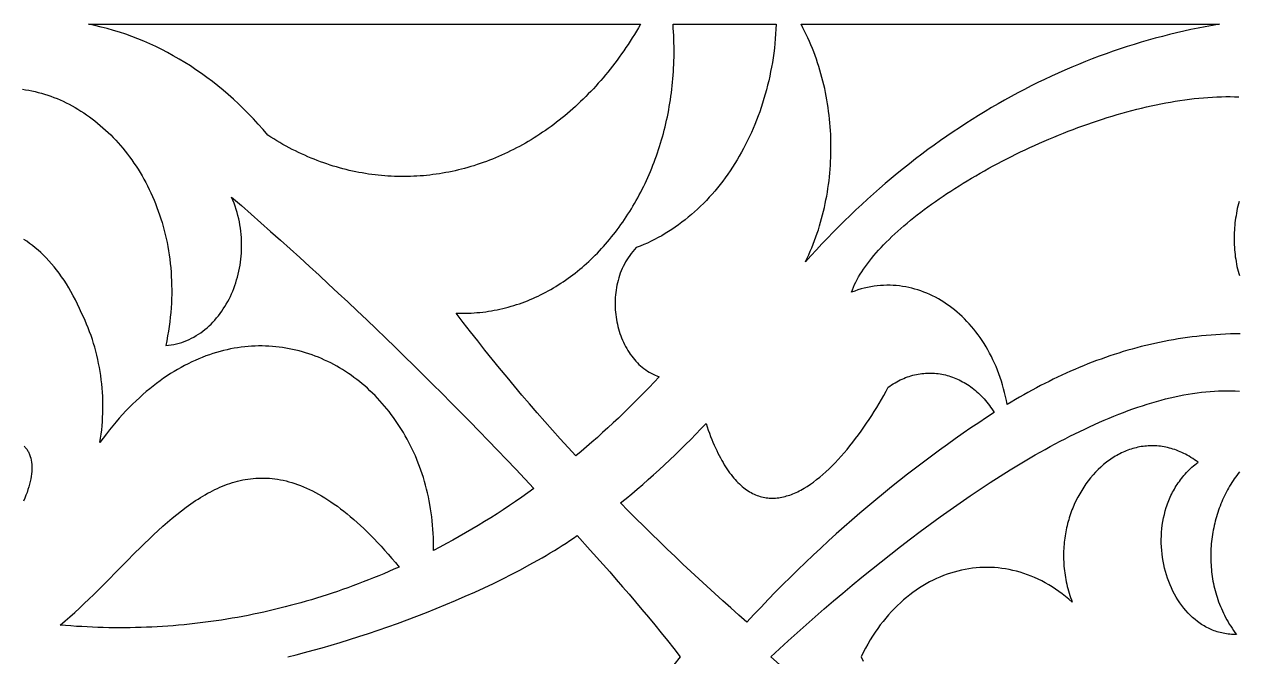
# Model space of a CAD drawing. Extents: x -4950 to -2150, y -1354 to 1346.
# Drawn here: x -3880.5 to -3593.5, y -554.9 to -405.4 of the extents above; entities that cross this region are included whole.
import ezdxf

# ---------------------------------------------------------------- set-up
doc = ezdxf.new("R2010")
doc.units = 0
doc.layers.add('LAYER_1', color=18, linetype='CONTINUOUS')

msp = doc.modelspace()

# ---------------------------------------------------------------- linework, layer by layer
at = {"layer": 'LAYER_1'}
for points in [[(-3734.89, -405.41), (-3735.37, -406.22), (-3735.84, -407.03), (-3736.32, -407.82), (-3736.81, -408.61), (-3737.31, -409.39), (-3737.81, -410.16), (-3738.32, -410.92), (-3738.83, -411.67), (-3739.35, -412.41), (-3739.88, -413.14), (-3740.41, -413.87), (-3740.95, -414.58), (-3741.49, -415.29), (-3742.04, -415.99), (-3742.59, -416.68), (-3743.15, -417.36), (-3743.71, -418.03), (-3744.28, -418.69), (-3744.86, -419.35), (-3745.44, -419.99), (-3746.02, -420.63), (-3746.61, -421.25), (-3747.21, -421.87), (-3747.81, -422.48), (-3748.41, -423.08), (-3749.02, -423.66), (-3749.64, -424.24), (-3750.26, -424.82), (-3750.88, -425.38), (-3751.51, -425.93), (-3752.14, -426.47), (-3752.77, -427.01), (-3753.41, -427.53), (-3754.06, -428.05), (-3754.71, -428.55), (-3755.36, -429.05), (-3756.02, -429.54), (-3756.68, -430.01), (-3757.34, -430.48), (-3758.01, -430.94), (-3758.68, -431.39), (-3759.36, -431.83), (-3760.03, -432.26), (-3760.72, -432.68), (-3761.4, -433.09), (-3762.09, -433.49), (-3762.78, -433.88), (-3763.48, -434.26), (-3764.17, -434.64), (-3764.88, -435), (-3765.58, -435.35), (-3766.29, -435.69), (-3767, -436.03), (-3767.71, -436.35), (-3768.42, -436.66), (-3769.14, -436.97), (-3769.86, -437.26), (-3770.58, -437.54), (-3771.31, -437.82), (-3772.04, -438.08), (-3772.77, -438.34), (-3773.5, -438.58), (-3774.23, -438.82), (-3774.97, -439.04), (-3775.7, -439.25), (-3776.44, -439.46), (-3777.19, -439.65), (-3777.93, -439.84), (-3778.67, -440.01), (-3779.42, -440.17), (-3780.17, -440.33), (-3780.92, -440.47), (-3781.67, -440.6), (-3782.42, -440.73), (-3783.17, -440.84), (-3783.93, -440.94), (-3784.68, -441.03), (-3785.44, -441.12), (-3786.2, -441.19), (-3786.95, -441.25), (-3787.71, -441.3), (-3788.47, -441.34), (-3789.23, -441.37), (-3789.99, -441.39), (-3790.76, -441.4), (-3791.52, -441.4), (-3792.28, -441.39), (-3793.04, -441.36), (-3793.81, -441.33), (-3794.57, -441.29), (-3795.33, -441.23), (-3796.1, -441.17), (-3796.86, -441.09), (-3797.62, -441.01), (-3798.39, -440.91), (-3799.15, -440.8), (-3799.91, -440.68), (-3800.67, -440.55), (-3801.43, -440.41), (-3802.19, -440.26), (-3802.95, -440.1), (-3803.71, -439.93), (-3804.47, -439.75), (-3805.23, -439.55), (-3805.99, -439.35), (-3806.74, -439.13), (-3807.5, -438.91), (-3808.25, -438.67), (-3809.01, -438.42), (-3809.76, -438.16), (-3810.51, -437.89), (-3811.26, -437.61), (-3812, -437.32), (-3812.75, -437.01), (-3813.49, -436.7), (-3814.24, -436.37), (-3814.98, -436.04), (-3815.72, -435.69), (-3816.45, -435.33), (-3817.19, -434.96), (-3817.92, -434.58), (-3818.65, -434.18), (-3819.38, -433.78), (-3820.11, -433.36), (-3820.83, -432.93), (-3821.55, -432.5), (-3822.27, -432.05), (-3822.99, -431.59), (-3824.09, -430.29), (-3825.22, -429.02), (-3826.35, -427.78), (-3827.51, -426.57), (-3828.68, -425.4), (-3829.87, -424.24), (-3831.08, -423.12), (-3832.3, -422.03), (-3833.54, -420.97), (-3834.79, -419.94), (-3836.06, -418.95), (-3837.34, -417.98), (-3838.63, -417.04), (-3839.94, -416.13), (-3841.26, -415.26), (-3842.59, -414.42), (-3843.94, -413.61), (-3845.3, -412.83), (-3846.67, -412.08), (-3848.05, -411.37), (-3849.44, -410.69), (-3850.84, -410.04), (-3852.25, -409.42), (-3853.68, -408.84), (-3855.11, -408.29), (-3856.55, -407.77), (-3857.99, -407.29), (-3859.45, -406.85), (-3860.91, -406.43), (-3862.39, -406.05), (-3863.86, -405.71), (-3865.35, -405.4)], [(-3750.16, -507.43), (-3752.01, -505.41), (-3753.85, -503.39), (-3755.68, -501.35), (-3757.49, -499.29), (-3759.3, -497.23), (-3761.1, -495.15), (-3762.89, -493.06), (-3764.66, -490.96), (-3766.42, -488.84), (-3768.17, -486.71), (-3769.91, -484.57), (-3771.64, -482.42), (-3773.35, -480.25), (-3775.06, -478.07), (-3776.75, -475.87), (-3778.42, -473.67), (-3777.71, -473.69), (-3777.01, -473.7), (-3776.31, -473.69), (-3775.61, -473.68), (-3774.91, -473.65), (-3774.22, -473.61), (-3773.53, -473.56), (-3772.84, -473.5), (-3772.16, -473.42), (-3771.47, -473.34), (-3770.79, -473.24), (-3770.12, -473.13), (-3769.44, -473.01), (-3768.77, -472.88), (-3768.1, -472.74), (-3767.44, -472.59), (-3766.77, -472.43), (-3766.12, -472.25), (-3765.46, -472.07), (-3764.81, -471.87), (-3764.16, -471.67), (-3763.51, -471.45), (-3762.87, -471.22), (-3762.23, -470.99), (-3761.6, -470.74), (-3760.97, -470.48), (-3760.34, -470.21), (-3759.72, -469.94), (-3759.1, -469.65), (-3758.49, -469.35), (-3757.87, -469.04), (-3757.27, -468.73), (-3756.66, -468.4), (-3756.07, -468.06), (-3755.47, -467.72), (-3754.88, -467.36), (-3754.3, -467), (-3753.72, -466.63), (-3753.14, -466.24), (-3752.57, -465.85), (-3752, -465.45), (-3751.44, -465.04), (-3750.88, -464.62), (-3750.33, -464.2), (-3749.78, -463.76), (-3749.23, -463.32), (-3748.7, -462.86), (-3748.16, -462.4), (-3747.63, -461.93), (-3747.11, -461.46), (-3746.59, -460.97), (-3746.08, -460.48), (-3745.57, -459.98), (-3745.07, -459.47), (-3744.58, -458.95), (-3744.08, -458.42), (-3743.6, -457.89), (-3743.12, -457.35), (-3742.65, -456.8), (-3742.18, -456.25), (-3741.72, -455.68), (-3741.26, -455.11), (-3740.81, -454.54), (-3740.37, -453.95), (-3739.93, -453.36), (-3739.5, -452.76), (-3739.07, -452.16), (-3738.65, -451.54), (-3738.24, -450.92), (-3737.83, -450.3), (-3737.43, -449.67), (-3737.03, -449.03), (-3736.65, -448.38), (-3736.27, -447.73), (-3735.89, -447.08), (-3735.52, -446.41), (-3735.16, -445.74), (-3734.81, -445.07), (-3734.46, -444.38), (-3734.12, -443.7), (-3733.79, -443), (-3733.47, -442.3), (-3733.15, -441.6), (-3732.83, -440.89), (-3732.53, -440.17), (-3732.23, -439.45), (-3731.94, -438.73), (-3731.66, -438), (-3731.39, -437.26), (-3731.12, -436.52), (-3730.86, -435.77), (-3730.61, -435.02), (-3730.37, -434.27), (-3730.13, -433.5), (-3729.9, -432.74), (-3729.68, -431.97), (-3729.47, -431.19), (-3729.27, -430.42), (-3729.07, -429.63), (-3728.88, -428.85), (-3728.7, -428.05), (-3728.53, -427.26), (-3728.37, -426.46), (-3728.21, -425.66), (-3728.07, -424.85), (-3727.93, -424.04), (-3727.8, -423.22), (-3727.68, -422.4), (-3727.57, -421.58), (-3727.47, -420.76), (-3727.37, -419.93), (-3727.29, -419.1), (-3727.21, -418.26), (-3727.15, -417.42), (-3727.09, -416.58), (-3727.04, -415.74), (-3727, -414.89), (-3726.97, -414.04), (-3726.95, -413.19), (-3726.94, -412.33), (-3726.93, -411.48), (-3726.94, -410.62), (-3726.96, -409.75), (-3726.99, -408.89), (-3727.02, -408.02), (-3727.07, -407.15), (-3727.12, -406.28), (-3727.19, -405.41), (-3702.81, -405.41), (-3702.86, -406.55), (-3702.93, -407.69), (-3703.02, -408.83), (-3703.12, -409.96), (-3703.24, -411.08), (-3703.38, -412.2), (-3703.54, -413.31), (-3703.71, -414.41), (-3703.9, -415.51), (-3704.11, -416.6), (-3704.33, -417.68), (-3704.57, -418.76), (-3704.83, -419.83), (-3705.1, -420.88), (-3705.39, -421.94), (-3705.69, -422.98), (-3706.01, -424.01), (-3706.35, -425.04), (-3706.7, -426.06), (-3707.06, -427.06), (-3707.44, -428.06), (-3707.84, -429.05), (-3708.25, -430.02), (-3708.67, -430.99), (-3709.11, -431.94), (-3709.56, -432.89), (-3710.03, -433.82), (-3710.51, -434.74), (-3711.01, -435.65), (-3711.52, -436.55), (-3712.04, -437.44), (-3712.57, -438.31), (-3713.12, -439.17), (-3713.69, -440.02), (-3714.26, -440.85), (-3714.85, -441.67), (-3715.45, -442.48), (-3716.06, -443.27), (-3716.69, -444.05), (-3717.32, -444.82), (-3717.97, -445.57), (-3718.63, -446.3), (-3719.31, -447.02), (-3719.99, -447.73), (-3720.69, -448.42), (-3721.4, -449.09), (-3722.11, -449.75), (-3722.84, -450.39), (-3723.58, -451.01), (-3724.33, -451.62), (-3725.09, -452.21), (-3725.87, -452.78), (-3726.65, -453.34), (-3727.44, -453.87), (-3728.24, -454.39), (-3729.05, -454.89), (-3729.87, -455.37), (-3730.7, -455.83), (-3731.54, -456.28), (-3732.39, -456.7), (-3733.25, -457.11), (-3734.12, -457.49), (-3734.99, -457.86), (-3735.88, -458.2), (-3736.29, -458.65), (-3736.69, -459.12), (-3737.07, -459.59), (-3737.43, -460.07), (-3737.77, -460.57), (-3738.09, -461.07), (-3738.4, -461.58), (-3738.68, -462.1), (-3738.95, -462.63), (-3739.2, -463.16), (-3739.43, -463.71), (-3739.65, -464.25), (-3739.84, -464.81), (-3740.02, -465.37), (-3740.18, -465.93), (-3740.33, -466.5), (-3740.46, -467.07), (-3740.57, -467.64), (-3740.66, -468.22), (-3740.74, -468.8), (-3740.8, -469.38), (-3740.85, -469.96), (-3740.88, -470.55), (-3740.89, -471.13), (-3740.89, -471.71), (-3740.88, -472.29), (-3740.84, -472.87), (-3740.8, -473.45), (-3740.74, -474.03), (-3740.66, -474.6), (-3740.57, -475.17), (-3740.46, -475.73), (-3740.35, -476.29), (-3740.21, -476.85), (-3740.07, -477.4), (-3739.9, -477.95), (-3739.73, -478.48), (-3739.54, -479.02), (-3739.34, -479.54), (-3739.13, -480.05), (-3738.9, -480.56), (-3738.66, -481.06), (-3738.41, -481.55), (-3738.14, -482.03), (-3737.87, -482.49), (-3737.58, -482.95), (-3737.28, -483.4), (-3736.96, -483.83), (-3736.64, -484.25), (-3736.3, -484.66), (-3735.96, -485.05), (-3735.6, -485.43), (-3735.23, -485.8), (-3734.85, -486.15), (-3734.46, -486.48), (-3734.06, -486.8), (-3733.65, -487.1), (-3733.23, -487.39), (-3732.8, -487.65), (-3732.35, -487.9), (-3731.9, -488.13), (-3731.44, -488.34), (-3730.98, -488.53), (-3730.5, -488.71), (-3731.67, -489.97), (-3732.85, -491.22), (-3734.04, -492.46), (-3735.24, -493.68), (-3736.44, -494.9), (-3737.65, -496.1), (-3738.87, -497.29), (-3740.1, -498.47), (-3741.33, -499.63), (-3742.57, -500.78), (-3743.82, -501.92), (-3745.07, -503.05), (-3746.34, -504.16), (-3747.6, -505.26), (-3748.88, -506.35)], [(-3695.86, -461.54), (-3695.48, -460.72), (-3695.1, -459.89), (-3694.74, -459.06), (-3694.39, -458.22), (-3694.06, -457.38), (-3693.73, -456.53), (-3693.42, -455.67), (-3693.13, -454.81), (-3692.84, -453.95), (-3692.57, -453.08), (-3692.31, -452.21), (-3692.07, -451.33), (-3691.84, -450.45), (-3691.62, -449.56), (-3691.41, -448.68), (-3691.22, -447.78), (-3691.03, -446.89), (-3690.87, -445.99), (-3690.71, -445.09), (-3690.57, -444.19), (-3690.44, -443.28), (-3690.32, -442.38), (-3690.22, -441.47), (-3690.13, -440.56), (-3690.05, -439.65), (-3689.98, -438.74), (-3689.93, -437.82), (-3689.89, -436.91), (-3689.86, -436), (-3689.85, -435.08), (-3689.85, -434.17), (-3689.86, -433.25), (-3689.88, -432.34), (-3689.92, -431.43), (-3689.97, -430.52), (-3690.03, -429.61), (-3690.1, -428.7), (-3690.19, -427.79), (-3690.29, -426.88), (-3690.4, -425.98), (-3690.53, -425.07), (-3690.66, -424.17), (-3690.82, -423.28), (-3690.98, -422.38), (-3691.15, -421.49), (-3691.34, -420.6), (-3691.54, -419.72), (-3691.76, -418.84), (-3691.99, -417.96), (-3692.22, -417.08), (-3692.48, -416.21), (-3692.74, -415.35), (-3693.02, -414.49), (-3693.31, -413.64), (-3693.61, -412.79), (-3693.92, -411.94), (-3694.25, -411.1), (-3694.59, -410.27), (-3694.94, -409.44), (-3695.31, -408.62), (-3695.69, -407.81), (-3696.08, -407), (-3696.48, -406.2), (-3696.9, -405.4), (-3597.99, -405.4), (-3599.7, -405.69), (-3601.4, -406), (-3603.1, -406.33), (-3604.79, -406.67), (-3606.48, -407.04), (-3608.17, -407.42), (-3609.85, -407.83), (-3611.53, -408.26), (-3613.21, -408.7), (-3614.88, -409.16), (-3616.55, -409.65), (-3618.21, -410.15), (-3619.87, -410.67), (-3621.52, -411.22), (-3623.17, -411.78), (-3624.81, -412.36), (-3626.45, -412.96), (-3628.08, -413.57), (-3629.71, -414.21), (-3631.33, -414.87), (-3632.95, -415.54), (-3634.56, -416.23), (-3636.16, -416.95), (-3637.76, -417.68), (-3639.36, -418.43), (-3640.95, -419.19), (-3642.53, -419.98), (-3644.11, -420.79), (-3645.68, -421.61), (-3647.24, -422.45), (-3648.8, -423.31), (-3650.35, -424.19), (-3651.89, -425.08), (-3653.43, -426), (-3654.96, -426.93), (-3656.48, -427.88), (-3658, -428.85), (-3659.51, -429.84), (-3661.01, -430.84), (-3662.5, -431.86), (-3663.99, -432.9), (-3665.47, -433.96), (-3666.94, -435.03), (-3668.4, -436.12), (-3669.86, -437.23), (-3671.3, -438.36), (-3672.74, -439.5), (-3674.17, -440.66), (-3675.6, -441.84), (-3677.01, -443.04), (-3678.42, -444.25), (-3679.81, -445.48), (-3681.2, -446.73), (-3682.58, -447.99), (-3683.95, -449.27), (-3685.31, -450.57), (-3686.67, -451.88), (-3688.01, -453.21), (-3689.34, -454.56), (-3690.67, -455.92), (-3691.98, -457.3), (-3693.28, -458.7), (-3694.58, -460.11)], [(-3709.75, -546.75), (-3711.65, -545.07), (-3713.55, -543.37), (-3715.44, -541.67), (-3717.34, -539.96), (-3719.22, -538.23), (-3721.1, -536.5), (-3722.98, -534.75), (-3724.85, -533), (-3726.71, -531.23), (-3728.57, -529.45), (-3730.42, -527.66), (-3732.27, -525.86), (-3734.11, -524.05), (-3735.95, -522.22), (-3737.77, -520.39), (-3739.59, -518.54), (-3738.27, -517.47), (-3736.96, -516.38), (-3735.65, -515.27), (-3734.36, -514.16), (-3733.06, -513.03), (-3731.78, -511.89), (-3730.5, -510.73), (-3729.24, -509.56), (-3727.98, -508.38), (-3726.72, -507.19), (-3725.48, -505.98), (-3724.24, -504.76), (-3723.01, -503.53), (-3721.79, -502.28), (-3720.58, -501.03), (-3719.38, -499.76), (-3719.11, -500.55), (-3718.85, -501.32), (-3718.57, -502.07), (-3718.3, -502.8), (-3718.02, -503.51), (-3717.74, -504.19), (-3717.45, -504.86), (-3717.17, -505.51), (-3716.87, -506.14), (-3716.58, -506.76), (-3716.28, -507.35), (-3715.98, -507.92), (-3715.68, -508.48), (-3715.37, -509.01), (-3715.07, -509.53), (-3714.75, -510.03), (-3714.44, -510.51), (-3714.12, -510.97), (-3713.8, -511.42), (-3713.48, -511.85), (-3713.16, -512.26), (-3712.83, -512.65), (-3712.5, -513.03), (-3712.17, -513.39), (-3711.84, -513.73), (-3711.5, -514.06), (-3711.16, -514.37), (-3710.82, -514.66), (-3710.48, -514.94), (-3710.14, -515.2), (-3709.79, -515.45), (-3709.45, -515.68), (-3709.1, -515.9), (-3708.75, -516.1), (-3708.39, -516.28), (-3708.04, -516.45), (-3707.69, -516.61), (-3707.33, -516.75), (-3706.97, -516.88), (-3706.61, -516.99), (-3706.25, -517.09), (-3705.89, -517.17), (-3705.52, -517.25), (-3705.16, -517.3), (-3704.79, -517.35), (-3704.43, -517.38), (-3704.06, -517.4), (-3703.69, -517.4), (-3703.32, -517.4), (-3702.95, -517.38), (-3702.58, -517.35), (-3702.21, -517.3), (-3701.84, -517.25), (-3701.46, -517.18), (-3701.09, -517.1), (-3700.72, -517.01), (-3700.34, -516.9), (-3699.97, -516.79), (-3699.59, -516.67), (-3699.22, -516.53), (-3698.84, -516.39), (-3698.47, -516.23), (-3698.09, -516.06), (-3697.72, -515.89), (-3697.34, -515.7), (-3696.97, -515.5), (-3696.22, -515.08), (-3695.47, -514.62), (-3694.72, -514.13), (-3693.98, -513.6), (-3693.24, -513.04), (-3692.5, -512.44), (-3691.76, -511.82), (-3691.03, -511.16), (-3690.3, -510.48), (-3689.58, -509.78), (-3688.86, -509.04), (-3688.15, -508.29), (-3687.45, -507.51), (-3686.75, -506.71), (-3686.06, -505.89), (-3685.37, -505.05), (-3684.7, -504.2), (-3684.03, -503.33), (-3683.37, -502.44), (-3682.72, -501.55), (-3682.08, -500.64), (-3681.45, -499.72), (-3680.83, -498.79), (-3680.23, -497.86), (-3679.63, -496.92), (-3679.05, -495.97), (-3678.48, -495.02), (-3677.92, -494.07), (-3677.37, -493.12), (-3676.84, -492.16), (-3676.33, -491.21), (-3675.93, -490.93), (-3675.53, -490.65), (-3675.12, -490.39), (-3674.72, -490.14), (-3674.31, -489.91), (-3673.9, -489.69), (-3673.48, -489.48), (-3673.06, -489.28), (-3672.64, -489.1), (-3672.22, -488.93), (-3671.8, -488.77), (-3671.38, -488.62), (-3670.95, -488.49), (-3670.52, -488.37), (-3670.09, -488.26), (-3669.67, -488.17), (-3669.24, -488.08), (-3668.81, -488.01), (-3668.38, -487.95), (-3667.94, -487.91), (-3667.51, -487.87), (-3667.08, -487.85), (-3666.65, -487.84), (-3666.22, -487.84), (-3665.79, -487.86), (-3665.36, -487.88), (-3664.94, -487.92), (-3664.51, -487.97), (-3664.08, -488.03), (-3663.66, -488.11), (-3663.24, -488.19), (-3662.82, -488.29), (-3662.4, -488.4), (-3661.98, -488.51), (-3661.57, -488.65), (-3661.15, -488.79), (-3660.74, -488.94), (-3660.34, -489.11), (-3659.93, -489.28), (-3659.53, -489.47), (-3659.13, -489.67), (-3658.74, -489.88), (-3658.35, -490.1), (-3657.96, -490.33), (-3657.58, -490.57), (-3657.2, -490.82), (-3656.83, -491.09), (-3656.46, -491.36), (-3656.09, -491.65), (-3655.73, -491.94), (-3655.37, -492.25), (-3655.02, -492.57), (-3654.68, -492.9), (-3654.34, -493.23), (-3654, -493.58), (-3653.67, -493.94), (-3653.35, -494.31), (-3653.03, -494.69), (-3652.72, -495.08), (-3652.42, -495.48), (-3652.12, -495.89), (-3651.83, -496.31), (-3651.54, -496.74), (-3651.27, -497.18), (-3653.09, -498.36), (-3654.92, -499.57), (-3656.77, -500.81), (-3658.62, -502.09), (-3660.48, -503.39), (-3662.35, -504.72), (-3664.22, -506.07), (-3666.1, -507.46), (-3667.98, -508.87), (-3669.87, -510.3), (-3671.75, -511.76), (-3673.63, -513.24), (-3675.52, -514.75), (-3677.4, -516.28), (-3679.28, -517.83), (-3681.15, -519.4), (-3683.02, -520.99), (-3684.89, -522.6), (-3686.74, -524.23), (-3688.59, -525.87), (-3690.43, -527.53), (-3692.26, -529.21), (-3694.08, -530.91), (-3695.88, -532.62), (-3697.68, -534.34), (-3699.45, -536.08), (-3701.21, -537.83), (-3702.96, -539.59), (-3704.69, -541.37), (-3706.39, -543.15), (-3708.08, -544.94)], [(-3791.93, -533.69), (-3793.14, -534.23), (-3794.34, -534.75), (-3795.55, -535.27), (-3796.76, -535.77), (-3797.97, -536.27), (-3799.18, -536.75), (-3800.4, -537.23), (-3801.62, -537.69), (-3802.84, -538.15), (-3804.06, -538.59), (-3805.29, -539.03), (-3806.51, -539.45), (-3807.74, -539.87), (-3808.97, -540.27), (-3810.2, -540.67), (-3811.44, -541.05), (-3812.67, -541.42), (-3813.91, -541.79), (-3815.15, -542.14), (-3816.39, -542.48), (-3817.64, -542.82), (-3818.88, -543.14), (-3820.13, -543.45), (-3821.37, -543.76), (-3822.62, -544.05), (-3823.87, -544.33), (-3825.12, -544.6), (-3826.38, -544.86), (-3827.63, -545.12), (-3828.89, -545.36), (-3830.14, -545.59), (-3831.4, -545.81), (-3832.66, -546.02), (-3833.92, -546.22), (-3835.18, -546.41), (-3836.45, -546.59), (-3837.71, -546.76), (-3838.97, -546.92), (-3840.24, -547.07), (-3841.5, -547.2), (-3842.77, -547.33), (-3844.04, -547.45), (-3845.31, -547.56), (-3846.58, -547.65), (-3847.85, -547.74), (-3849.12, -547.82), (-3850.39, -547.88), (-3851.66, -547.94), (-3852.93, -547.98), (-3854.2, -548.02), (-3855.48, -548.04), (-3856.75, -548.06), (-3858.02, -548.06), (-3859.3, -548.05), (-3860.57, -548.04), (-3861.85, -548.01), (-3863.12, -547.97), (-3864.39, -547.92), (-3865.67, -547.86), (-3866.94, -547.79), (-3868.22, -547.72), (-3869.49, -547.62), (-3870.77, -547.52), (-3872.04, -547.41), (-3870.89, -546.44), (-3869.74, -545.44), (-3868.6, -544.42), (-3867.47, -543.38), (-3866.35, -542.33), (-3865.23, -541.26), (-3864.12, -540.18), (-3863.01, -539.09), (-3860.81, -536.88), (-3858.63, -534.67), (-3856.46, -532.46), (-3854.29, -530.28), (-3853.21, -529.2), (-3852.13, -528.14), (-3851.04, -527.09), (-3849.96, -526.06), (-3848.87, -525.05), (-3847.78, -524.07), (-3846.69, -523.11), (-3845.59, -522.17), (-3844.49, -521.27), (-3843.38, -520.4), (-3842.27, -519.56), (-3841.71, -519.15), (-3841.15, -518.76), (-3840.59, -518.37), (-3840.02, -517.99), (-3839.46, -517.63), (-3838.89, -517.27), (-3838.32, -516.93), (-3837.75, -516.59), (-3837.18, -516.27), (-3836.6, -515.96), (-3836.03, -515.66), (-3835.45, -515.37), (-3834.86, -515.1), (-3834.28, -514.84), (-3833.69, -514.59), (-3833.1, -514.36), (-3832.51, -514.14), (-3831.91, -513.93), (-3831.31, -513.74), (-3830.71, -513.56), (-3830.11, -513.4), (-3829.5, -513.25), (-3828.89, -513.12), (-3828.28, -513), (-3827.66, -512.9), (-3827.04, -512.82), (-3826.42, -512.75), (-3825.79, -512.7), (-3825.16, -512.67), (-3824.53, -512.65), (-3823.89, -512.65), (-3823.25, -512.68), (-3822.6, -512.71), (-3821.95, -512.77), (-3821.3, -512.85), (-3820.64, -512.94), (-3819.98, -513.06), (-3819.31, -513.19), (-3818.64, -513.35), (-3817.97, -513.52), (-3817.29, -513.72), (-3816.61, -513.94), (-3815.92, -514.18), (-3815.23, -514.44), (-3814.53, -514.72), (-3813.83, -515.02), (-3813.12, -515.35), (-3812.41, -515.7), (-3811.69, -516.07), (-3810.97, -516.46), (-3810.24, -516.88), (-3809.51, -517.33), (-3808.77, -517.79), (-3808.03, -518.28), (-3807.28, -518.8), (-3806.53, -519.34), (-3805.77, -519.91), (-3805, -520.5), (-3804.23, -521.12), (-3803.46, -521.76), (-3802.67, -522.43), (-3801.88, -523.13), (-3801.09, -523.86), (-3800.29, -524.61), (-3799.48, -525.39), (-3798.67, -526.19), (-3797.85, -527.03), (-3797.03, -527.89), (-3796.19, -528.79), (-3795.35, -529.71), (-3794.51, -530.66), (-3793.66, -531.64), (-3792.8, -532.65)]]:
    msp.add_lwpolyline(points, close=True, dxfattribs=at)
for points in [[(-3880.98, -420.74), (-3880.22, -420.86), (-3879.46, -420.99), (-3878.71, -421.14), (-3877.95, -421.3), (-3877.21, -421.49), (-3876.46, -421.69), (-3875.72, -421.92), (-3874.98, -422.15), (-3874.24, -422.41), (-3873.51, -422.69), (-3872.79, -422.98), (-3872.06, -423.28), (-3871.35, -423.61), (-3870.63, -423.95), (-3869.93, -424.31), (-3869.22, -424.69), (-3868.53, -425.08), (-3867.84, -425.48), (-3867.15, -425.91), (-3866.47, -426.35), (-3865.8, -426.8), (-3865.14, -427.27), (-3864.48, -427.76), (-3863.83, -428.26), (-3863.19, -428.77), (-3862.55, -429.3), (-3861.92, -429.85), (-3861.31, -430.41), (-3860.69, -430.98), (-3860.09, -431.57), (-3859.5, -432.17), (-3858.92, -432.79), (-3858.34, -433.42), (-3857.78, -434.06), (-3857.22, -434.72), (-3856.68, -435.39), (-3856.14, -436.07), (-3855.62, -436.77), (-3855.1, -437.48), (-3854.6, -438.2), (-3854.11, -438.94), (-3853.63, -439.68), (-3853.16, -440.44), (-3852.7, -441.22), (-3852.26, -442), (-3851.83, -442.79), (-3851.41, -443.6), (-3851, -444.42), (-3850.61, -445.25), (-3850.23, -446.09), (-3849.86, -446.94), (-3849.51, -447.8), (-3849.17, -448.68), (-3848.84, -449.56), (-3848.53, -450.45), (-3848.24, -451.36), (-3847.96, -452.27), (-3847.69, -453.2), (-3847.44, -454.13), (-3847.2, -455.07), (-3846.99, -456.03), (-3846.78, -456.99), (-3846.6, -457.96), (-3846.43, -458.94), (-3846.27, -459.93), (-3846.14, -460.93), (-3846.02, -461.93), (-3845.92, -462.95), (-3845.83, -463.97), (-3845.77, -465), (-3845.72, -466.04), (-3845.69, -467.09), (-3845.68, -468.14), (-3845.68, -469.2), (-3845.71, -470.27), (-3845.76, -471.35), (-3845.82, -472.43), (-3845.91, -473.52), (-3846.01, -474.62), (-3846.14, -475.72), (-3846.29, -476.83), (-3846.45, -477.94), (-3846.64, -479.06), (-3846.85, -480.19), (-3847.08, -481.32), (-3846.43, -481.26), (-3845.79, -481.17), (-3845.15, -481.06), (-3844.53, -480.92), (-3843.91, -480.76), (-3843.31, -480.58), (-3842.71, -480.37), (-3842.12, -480.14), (-3841.55, -479.89), (-3840.98, -479.61), (-3840.43, -479.32), (-3839.88, -479), (-3839.35, -478.67), (-3838.82, -478.31), (-3838.31, -477.94), (-3837.81, -477.54), (-3837.32, -477.13), (-3836.84, -476.7), (-3836.38, -476.26), (-3835.93, -475.79), (-3835.49, -475.31), (-3835.06, -474.82), (-3834.64, -474.31), (-3834.24, -473.78), (-3833.86, -473.24), (-3833.48, -472.69), (-3833.12, -472.12), (-3832.78, -471.55), (-3832.44, -470.95), (-3832.13, -470.35), (-3831.82, -469.74), (-3831.54, -469.11), (-3831.27, -468.47), (-3831.01, -467.83), (-3830.77, -467.17), (-3830.54, -466.51), (-3830.33, -465.84), (-3830.14, -465.15), (-3829.96, -464.47), (-3829.8, -463.77), (-3829.66, -463.07), (-3829.53, -462.36), (-3829.42, -461.65), (-3829.33, -460.93), (-3829.26, -460.21), (-3829.2, -459.48), (-3829.17, -458.75), (-3829.15, -458.02), (-3829.15, -457.28), (-3829.17, -456.54), (-3829.2, -455.8), (-3829.26, -455.06), (-3829.34, -454.32), (-3829.43, -453.58), (-3829.55, -452.84), (-3829.69, -452.1), (-3829.84, -451.36), (-3830.02, -450.62), (-3830.22, -449.88), (-3830.44, -449.15), (-3830.68, -448.42), (-3830.94, -447.69), (-3831.22, -446.97), (-3831.52, -446.26), (-3829.21, -448.27), (-3826.9, -450.3), (-3824.59, -452.33), (-3822.29, -454.37), (-3819.99, -456.42), (-3817.7, -458.48), (-3815.42, -460.55), (-3813.14, -462.63), (-3810.86, -464.71), (-3808.6, -466.81), (-3806.33, -468.92), (-3804.07, -471.03), (-3801.82, -473.15), (-3799.57, -475.28), (-3797.33, -477.42), (-3795.1, -479.57), (-3792.87, -481.73), (-3790.64, -483.9), (-3788.42, -486.07), (-3786.21, -488.25), (-3784, -490.45), (-3781.79, -492.65), (-3779.6, -494.86), (-3777.41, -497.08), (-3775.22, -499.3), (-3773.04, -501.54), (-3770.86, -503.79), (-3768.7, -506.04), (-3766.53, -508.3), (-3764.37, -510.57), (-3762.22, -512.85), (-3760.08, -515.14), (-3761.51, -516.17), (-3762.95, -517.19), (-3764.39, -518.19), (-3765.85, -519.17), (-3767.31, -520.14), (-3768.77, -521.1), (-3770.25, -522.04), (-3771.73, -522.96), (-3773.22, -523.87), (-3774.71, -524.76), (-3776.21, -525.63), (-3777.71, -526.5), (-3779.23, -527.34), (-3780.75, -528.17), (-3782.27, -528.98), (-3783.8, -529.78), (-3783.79, -528.76), (-3783.8, -527.75), (-3783.83, -526.74), (-3783.88, -525.74), (-3783.94, -524.75), (-3784.02, -523.76), (-3784.11, -522.78), (-3784.22, -521.81), (-3784.35, -520.85), (-3784.49, -519.9), (-3784.65, -518.95), (-3784.83, -518.01), (-3785.02, -517.08), (-3785.23, -516.16), (-3785.45, -515.25), (-3785.68, -514.34), (-3785.94, -513.45), (-3786.2, -512.56), (-3786.48, -511.68), (-3786.77, -510.82), (-3787.08, -509.96), (-3787.41, -509.11), (-3787.74, -508.27), (-3788.09, -507.44), (-3788.45, -506.62), (-3788.83, -505.81), (-3789.22, -505.01), (-3789.62, -504.22), (-3790.03, -503.45), (-3790.46, -502.68), (-3790.9, -501.92), (-3791.35, -501.18), (-3791.81, -500.45), (-3792.28, -499.73), (-3792.77, -499.02), (-3793.27, -498.32), (-3793.77, -497.63), (-3794.29, -496.96), (-3794.82, -496.29), (-3795.36, -495.64), (-3795.91, -495), (-3796.47, -494.38), (-3797.04, -493.77), (-3797.62, -493.17), (-3798.21, -492.58), (-3798.81, -492.01), (-3799.42, -491.45), (-3800.04, -490.9), (-3800.66, -490.37), (-3801.3, -489.85), (-3801.94, -489.35), (-3802.6, -488.86), (-3803.26, -488.38), (-3803.93, -487.92), (-3804.6, -487.47), (-3805.28, -487.04), (-3805.98, -486.62), (-3806.67, -486.22), (-3807.38, -485.83), (-3808.09, -485.46), (-3808.81, -485.1), (-3809.54, -484.76), (-3810.27, -484.43), (-3811.01, -484.12), (-3811.75, -483.83), (-3812.5, -483.55), (-3813.26, -483.29), (-3814.02, -483.05), (-3814.78, -482.82), (-3815.55, -482.61), (-3816.33, -482.41), (-3817.11, -482.24), (-3817.9, -482.08), (-3818.69, -481.93), (-3819.48, -481.81), (-3820.28, -481.7), (-3821.08, -481.61), (-3821.88, -481.54), (-3822.69, -481.49), (-3823.5, -481.45), (-3824.32, -481.44), (-3825.13, -481.44), (-3825.95, -481.46), (-3826.78, -481.5), (-3827.6, -481.56), (-3828.43, -481.64), (-3829.26, -481.74), (-3830.09, -481.85), (-3830.92, -481.99), (-3831.75, -482.15), (-3832.59, -482.32), (-3833.42, -482.52), (-3834.26, -482.74), (-3835.1, -482.98), (-3835.93, -483.23), (-3836.77, -483.51), (-3837.61, -483.81), (-3838.45, -484.13), (-3839.29, -484.47), (-3840.12, -484.84), (-3840.96, -485.22), (-3841.8, -485.63), (-3842.63, -486.05), (-3843.46, -486.5), (-3844.3, -486.97), (-3845.13, -487.47), (-3845.96, -487.98), (-3846.78, -488.52), (-3847.61, -489.08), (-3848.43, -489.67), (-3849.25, -490.28), (-3850.07, -490.91), (-3850.88, -491.56), (-3851.69, -492.24), (-3852.5, -492.94), (-3853.31, -493.66), (-3854.11, -494.41), (-3854.91, -495.18), (-3855.7, -495.98), (-3856.49, -496.8), (-3857.27, -497.64), (-3858.06, -498.51), (-3858.83, -499.41), (-3859.6, -500.32), (-3860.37, -501.27), (-3861.13, -502.24), (-3861.89, -503.23), (-3862.64, -504.25), (-3862.48, -503.27), (-3862.35, -502.28), (-3862.23, -501.29), (-3862.14, -500.3), (-3862.06, -499.31), (-3862, -498.31), (-3861.96, -497.32), (-3861.94, -496.33), (-3861.94, -495.34), (-3861.96, -494.35), (-3861.99, -493.36), (-3862.05, -492.37), (-3862.12, -491.39), (-3862.21, -490.4), (-3862.32, -489.43), (-3862.45, -488.45), (-3862.6, -487.48), (-3862.77, -486.51), (-3862.95, -485.55), (-3863.15, -484.6), (-3863.37, -483.65), (-3863.61, -482.7), (-3863.87, -481.76), (-3864.14, -480.83), (-3864.43, -479.91), (-3864.74, -478.99), (-3865.07, -478.08), (-3865.42, -477.18), (-3865.78, -476.29), (-3866.16, -475.41), (-3866.56, -474.54), (-3866.98, -473.68), (-3867.45, -472.6), (-3867.94, -471.56), (-3868.45, -470.54), (-3868.96, -469.56), (-3869.49, -468.6), (-3870.02, -467.67), (-3870.57, -466.78), (-3871.13, -465.91), (-3871.71, -465.07), (-3872.29, -464.26), (-3872.88, -463.48), (-3873.48, -462.72), (-3874.09, -462), (-3874.71, -461.3), (-3875.34, -460.63), (-3875.98, -459.99), (-3876.62, -459.38), (-3877.27, -458.79), (-3877.93, -458.23), (-3878.6, -457.69), (-3879.28, -457.18), (-3879.96, -456.7), (-3880.64, -456.25)], [(-3593.16, -478.58), (-3594.32, -478.59), (-3595.46, -478.61), (-3596.61, -478.65), (-3597.75, -478.71), (-3598.88, -478.77), (-3600.01, -478.85), (-3601.14, -478.95), (-3602.26, -479.05), (-3603.38, -479.17), (-3604.5, -479.31), (-3605.61, -479.45), (-3606.71, -479.61), (-3607.82, -479.78), (-3608.92, -479.96), (-3610.01, -480.16), (-3611.11, -480.37), (-3612.2, -480.59), (-3613.28, -480.82), (-3614.36, -481.07), (-3615.44, -481.32), (-3616.52, -481.59), (-3617.59, -481.87), (-3618.65, -482.16), (-3619.72, -482.47), (-3620.78, -482.78), (-3621.83, -483.11), (-3622.89, -483.44), (-3623.94, -483.79), (-3624.99, -484.15), (-3626.03, -484.52), (-3627.07, -484.91), (-3628.11, -485.3), (-3629.14, -485.7), (-3630.17, -486.12), (-3631.2, -486.54), (-3632.22, -486.98), (-3633.25, -487.42), (-3634.26, -487.88), (-3635.28, -488.34), (-3636.29, -488.82), (-3637.3, -489.31), (-3638.31, -489.8), (-3639.31, -490.31), (-3640.31, -490.82), (-3641.31, -491.35), (-3642.3, -491.88), (-3643.3, -492.43), (-3644.29, -492.98), (-3645.27, -493.54), (-3646.26, -494.11), (-3647.24, -494.69), (-3648.22, -495.28), (-3648.39, -494.33), (-3648.59, -493.39), (-3648.81, -492.46), (-3649.04, -491.54), (-3649.3, -490.64), (-3649.57, -489.75), (-3649.86, -488.87), (-3650.16, -488), (-3650.49, -487.15), (-3650.83, -486.32), (-3651.18, -485.5), (-3651.56, -484.69), (-3651.95, -483.9), (-3652.35, -483.12), (-3652.77, -482.36), (-3653.2, -481.61), (-3653.65, -480.88), (-3654.11, -480.16), (-3654.59, -479.47), (-3655.08, -478.78), (-3655.58, -478.12), (-3656.1, -477.47), (-3656.62, -476.84), (-3657.16, -476.22), (-3657.72, -475.63), (-3658.28, -475.05), (-3658.85, -474.49), (-3659.44, -473.95), (-3660.04, -473.42), (-3660.64, -472.92), (-3661.26, -472.43), (-3661.88, -471.97), (-3662.52, -471.52), (-3663.16, -471.09), (-3663.81, -470.69), (-3664.47, -470.3), (-3665.14, -469.94), (-3665.82, -469.59), (-3666.5, -469.27), (-3667.19, -468.97), (-3667.89, -468.69), (-3668.59, -468.43), (-3669.3, -468.19), (-3670.02, -467.98), (-3670.74, -467.78), (-3671.46, -467.61), (-3672.19, -467.47), (-3672.93, -467.35), (-3673.67, -467.25), (-3674.41, -467.17), (-3675.16, -467.12), (-3675.9, -467.09), (-3676.66, -467.09), (-3677.41, -467.11), (-3678.17, -467.16), (-3678.92, -467.23), (-3679.68, -467.32), (-3680.44, -467.45), (-3681.2, -467.6), (-3681.97, -467.77), (-3682.73, -467.97), (-3683.49, -468.2), (-3684.25, -468.45), (-3685.01, -468.74), (-3684.79, -468.14), (-3684.55, -467.55), (-3684.28, -466.94), (-3683.99, -466.34), (-3683.67, -465.73), (-3683.33, -465.11), (-3682.96, -464.5), (-3682.57, -463.88), (-3682.15, -463.25), (-3681.71, -462.63), (-3681.25, -462), (-3680.77, -461.36), (-3680.26, -460.73), (-3679.73, -460.09), (-3679.18, -459.46), (-3678.61, -458.82), (-3678.02, -458.17), (-3677.41, -457.53), (-3676.78, -456.89), (-3676.13, -456.25), (-3675.46, -455.6), (-3674.77, -454.96), (-3674.07, -454.31), (-3673.34, -453.67), (-3672.6, -453.03), (-3671.84, -452.38), (-3671.06, -451.74), (-3670.27, -451.1), (-3669.46, -450.46), (-3668.64, -449.82), (-3667.8, -449.19), (-3666.94, -448.55), (-3666.07, -447.92), (-3665.18, -447.29), (-3664.29, -446.67), (-3663.37, -446.04), (-3662.45, -445.42), (-3661.51, -444.81), (-3660.56, -444.19), (-3659.59, -443.58), (-3658.62, -442.98), (-3657.63, -442.38), (-3656.63, -441.78), (-3655.63, -441.19), (-3654.61, -440.6), (-3653.58, -440.02), (-3652.54, -439.44), (-3651.49, -438.87), (-3650.44, -438.31), (-3649.37, -437.75), (-3648.3, -437.19), (-3647.22, -436.65), (-3646.13, -436.11), (-3645.03, -435.58), (-3643.93, -435.05), (-3642.82, -434.53), (-3641.71, -434.02), (-3640.59, -433.52), (-3639.46, -433.03), (-3638.34, -432.54), (-3637.2, -432.07), (-3636.06, -431.6), (-3634.92, -431.14), (-3633.78, -430.69), (-3632.63, -430.25), (-3631.48, -429.82), (-3630.32, -429.4), (-3629.17, -428.99), (-3628.01, -428.59), (-3626.86, -428.2), (-3625.7, -427.82), (-3624.54, -427.45), (-3623.38, -427.09), (-3622.22, -426.75), (-3621.06, -426.42), (-3619.91, -426.09), (-3618.75, -425.78), (-3617.6, -425.49), (-3616.45, -425.2), (-3615.3, -424.93), (-3614.15, -424.67), (-3613.01, -424.43), (-3611.87, -424.2), (-3610.73, -423.98), (-3609.6, -423.78), (-3608.48, -423.59), (-3607.36, -423.41), (-3606.24, -423.25), (-3605.13, -423.1), (-3604.03, -422.97), (-3602.93, -422.86), (-3601.84, -422.76), (-3600.76, -422.67), (-3599.69, -422.61), (-3598.62, -422.56), (-3597.56, -422.52), (-3596.51, -422.5), (-3595.47, -422.5), (-3594.44, -422.51), (-3593.42, -422.55)], [(-3593.4, -447.3), (-3593.55, -447.85), (-3593.68, -448.4), (-3593.81, -448.96), (-3593.92, -449.52), (-3594.03, -450.08), (-3594.12, -450.64), (-3594.21, -451.21), (-3594.29, -451.78), (-3594.36, -452.35), (-3594.42, -452.92), (-3594.47, -453.5), (-3594.51, -454.07), (-3594.53, -454.65), (-3594.55, -455.22), (-3594.56, -455.8), (-3594.56, -456.38), (-3594.55, -456.95), (-3594.53, -457.53), (-3594.5, -458.1), (-3594.46, -458.68), (-3594.41, -459.25), (-3594.35, -459.82), (-3594.28, -460.38), (-3594.2, -460.95), (-3594.11, -461.51), (-3594, -462.07), (-3593.89, -462.63), (-3593.77, -463.18), (-3593.63, -463.73), (-3593.49, -464.28), (-3593.33, -464.82)], [(-3702.02, -556.76), (-3704.06, -554.89), (-3702.02, -553.02), (-3699.96, -551.14), (-3697.87, -549.26), (-3695.75, -547.37), (-3693.61, -545.49), (-3691.45, -543.61), (-3689.26, -541.72), (-3687.05, -539.85), (-3684.82, -537.98), (-3682.57, -536.12), (-3680.3, -534.28), (-3678.02, -532.44), (-3675.72, -530.63), (-3673.41, -528.82), (-3671.09, -527.04), (-3668.76, -525.28), (-3666.41, -523.55), (-3664.06, -521.83), (-3661.71, -520.15), (-3659.34, -518.49), (-3656.98, -516.87), (-3654.61, -515.28), (-3652.23, -513.72), (-3649.86, -512.2), (-3647.49, -510.72), (-3646.31, -510), (-3645.12, -509.28), (-3643.94, -508.58), (-3642.76, -507.89), (-3641.58, -507.21), (-3640.4, -506.54), (-3639.22, -505.88), (-3638.04, -505.23), (-3636.87, -504.6), (-3635.7, -503.98), (-3634.53, -503.37), (-3633.36, -502.77), (-3632.19, -502.19), (-3631.03, -501.62), (-3629.87, -501.07), (-3628.71, -500.53), (-3627.56, -500), (-3626.41, -499.49), (-3625.27, -498.99), (-3624.12, -498.51), (-3622.98, -498.04), (-3621.85, -497.59), (-3620.72, -497.15), (-3619.59, -496.73), (-3618.47, -496.33), (-3617.35, -495.94), (-3616.24, -495.57), (-3615.13, -495.21), (-3614.03, -494.88), (-3612.94, -494.56), (-3611.84, -494.26), (-3610.76, -493.97), (-3609.68, -493.71), (-3608.61, -493.46), (-3607.54, -493.23), (-3606.48, -493.02), (-3605.42, -492.83), (-3604.37, -492.66), (-3603.33, -492.51), (-3602.3, -492.38), (-3601.27, -492.26), (-3600.25, -492.17), (-3599.24, -492.1), (-3598.24, -492.05), (-3597.24, -492.02), (-3596.25, -492.02), (-3595.27, -492.03), (-3594.3, -492.07), (-3593.33, -492.13)], [(-3880.57, -505.15), (-3880.42, -505.3), (-3880.28, -505.45), (-3880.14, -505.61), (-3880.01, -505.77), (-3879.88, -505.95), (-3879.77, -506.12), (-3879.65, -506.31), (-3879.55, -506.5), (-3879.45, -506.69), (-3879.36, -506.89), (-3879.27, -507.1), (-3879.19, -507.31), (-3879.12, -507.53), (-3878.99, -507.98), (-3878.89, -508.45), (-3878.81, -508.94), (-3878.76, -509.45), (-3878.73, -509.98), (-3878.73, -510.53), (-3878.76, -511.09), (-3878.81, -511.67), (-3878.89, -512.26), (-3878.99, -512.86), (-3879.11, -513.48), (-3879.27, -514.11), (-3879.44, -514.75), (-3879.65, -515.4), (-3879.87, -516.07), (-3880.13, -516.74), (-3880.4, -517.42), (-3880.71, -518.1)], [(-3593.32, -511.23), (-3593.63, -511.62), (-3593.93, -512.02), (-3594.23, -512.43), (-3594.52, -512.85), (-3594.81, -513.27), (-3595.09, -513.7), (-3595.36, -514.13), (-3595.63, -514.57), (-3595.89, -515.02), (-3596.14, -515.47), (-3596.38, -515.93), (-3596.62, -516.39), (-3596.85, -516.86), (-3597.07, -517.33), (-3597.29, -517.81), (-3597.5, -518.3), (-3597.7, -518.78), (-3597.89, -519.28), (-3598.08, -519.77), (-3598.26, -520.27), (-3598.43, -520.78), (-3598.59, -521.29), (-3598.74, -521.8), (-3598.89, -522.32), (-3599.03, -522.84), (-3599.16, -523.36), (-3599.28, -523.89), (-3599.4, -524.42), (-3599.5, -524.95), (-3599.6, -525.48), (-3599.69, -526.02), (-3599.77, -526.56), (-3599.84, -527.1), (-3599.9, -527.64), (-3599.96, -528.19), (-3600, -528.73), (-3600.04, -529.28), (-3600.06, -529.83), (-3600.08, -530.38), (-3600.09, -530.93), (-3600.09, -531.49), (-3600.08, -532.04), (-3600.06, -532.59), (-3600.03, -533.15), (-3599.99, -533.7), (-3599.95, -534.26), (-3599.89, -534.81), (-3599.82, -535.36), (-3599.74, -535.92), (-3599.66, -536.47), (-3599.56, -537.02), (-3599.45, -537.57), (-3599.33, -538.12), (-3599.2, -538.67), (-3599.07, -539.22), (-3598.92, -539.77), (-3598.76, -540.31), (-3598.59, -540.85), (-3598.41, -541.39), (-3598.22, -541.93), (-3598.01, -542.47), (-3597.8, -543), (-3597.58, -543.53), (-3597.34, -544.06), (-3597.1, -544.59), (-3596.84, -545.11), (-3596.57, -545.63), (-3596.29, -546.14), (-3596, -546.65), (-3595.7, -547.16), (-3595.38, -547.67), (-3595.06, -548.17), (-3594.72, -548.66), (-3594.37, -549.15), (-3594.01, -549.64), (-3594.41, -549.64), (-3594.81, -549.63), (-3595.2, -549.61), (-3595.59, -549.58), (-3595.98, -549.54), (-3596.36, -549.49), (-3596.74, -549.43), (-3597.12, -549.36), (-3597.49, -549.28), (-3597.86, -549.2), (-3598.22, -549.1), (-3598.58, -548.99), (-3598.94, -548.87), (-3599.29, -548.75), (-3599.64, -548.61), (-3599.99, -548.47), (-3600.33, -548.32), (-3600.66, -548.16), (-3601, -547.99), (-3601.32, -547.81), (-3601.65, -547.63), (-3601.97, -547.44), (-3602.28, -547.24), (-3602.6, -547.03), (-3602.9, -546.81), (-3603.2, -546.59), (-3603.8, -546.12), (-3604.37, -545.63), (-3604.92, -545.1), (-3605.46, -544.56), (-3605.98, -543.98), (-3606.47, -543.38), (-3606.95, -542.76), (-3607.41, -542.12), (-3607.84, -541.46), (-3608.26, -540.78), (-3608.65, -540.08), (-3609.02, -539.36), (-3609.37, -538.62), (-3609.7, -537.87), (-3610.01, -537.11), (-3610.29, -536.33), (-3610.55, -535.54), (-3610.78, -534.74), (-3611, -533.93), (-3611.18, -533.11), (-3611.35, -532.28), (-3611.48, -531.44), (-3611.6, -530.6), (-3611.68, -529.76), (-3611.74, -528.91), (-3611.78, -528.05), (-3611.78, -527.2), (-3611.77, -526.35), (-3611.72, -525.49), (-3611.64, -524.64), (-3611.54, -523.79), (-3611.41, -522.94), (-3611.25, -522.1), (-3611.06, -521.26), (-3610.85, -520.43), (-3610.6, -519.61), (-3610.46, -519.2), (-3610.32, -518.79), (-3610.17, -518.39), (-3610.01, -517.99), (-3609.85, -517.59), (-3609.68, -517.2), (-3609.5, -516.81), (-3609.31, -516.42), (-3609.11, -516.03), (-3608.91, -515.65), (-3608.69, -515.27), (-3608.47, -514.9), (-3608.25, -514.53), (-3608.01, -514.16), (-3607.77, -513.8), (-3607.51, -513.44), (-3607.25, -513.08), (-3606.98, -512.73), (-3606.71, -512.39), (-3606.42, -512.05), (-3606.13, -511.71), (-3605.82, -511.38), (-3605.51, -511.05), (-3605.2, -510.73), (-3604.87, -510.42), (-3604.53, -510.11), (-3604.19, -509.8), (-3603.83, -509.5), (-3603.47, -509.21), (-3603.1, -508.93), (-3603.52, -508.62), (-3603.94, -508.32), (-3604.36, -508.04), (-3604.78, -507.78), (-3605.21, -507.52), (-3605.63, -507.28), (-3606.05, -507.05), (-3606.48, -506.84), (-3606.9, -506.64), (-3607.32, -506.45), (-3607.75, -506.27), (-3608.17, -506.1), (-3608.6, -505.95), (-3609.02, -505.81), (-3609.44, -505.68), (-3609.87, -505.57), (-3610.29, -505.46), (-3610.71, -505.37), (-3611.13, -505.29), (-3611.55, -505.22), (-3611.97, -505.16), (-3612.39, -505.11), (-3612.81, -505.08), (-3613.22, -505.05), (-3613.64, -505.04), (-3614.05, -505.04), (-3614.47, -505.04), (-3614.88, -505.06), (-3615.29, -505.09), (-3615.7, -505.13), (-3616.1, -505.18), (-3616.51, -505.24), (-3616.91, -505.31), (-3617.31, -505.39), (-3617.71, -505.49), (-3618.1, -505.59), (-3618.5, -505.7), (-3618.89, -505.81), (-3619.28, -505.94), (-3619.66, -506.08), (-3620.05, -506.23), (-3620.43, -506.39), (-3620.8, -506.55), (-3621.18, -506.73), (-3621.55, -506.91), (-3621.92, -507.1), (-3622.28, -507.3), (-3622.65, -507.51), (-3623.01, -507.73), (-3623.36, -507.96), (-3623.71, -508.19), (-3624.06, -508.43), (-3624.4, -508.68), (-3624.75, -508.94), (-3625.41, -509.48), (-3626.07, -510.05), (-3626.7, -510.64), (-3627.32, -511.27), (-3627.92, -511.92), (-3628.5, -512.6), (-3629.06, -513.31), (-3629.59, -514.04), (-3630.11, -514.79), (-3630.6, -515.57), (-3631.07, -516.36), (-3631.52, -517.18), (-3631.94, -518.02), (-3632.34, -518.88), (-3632.71, -519.76), (-3632.89, -520.21), (-3633.06, -520.66), (-3633.22, -521.11), (-3633.38, -521.57), (-3633.52, -522.03), (-3633.67, -522.5), (-3633.8, -522.97), (-3633.93, -523.44), (-3634.04, -523.92), (-3634.16, -524.4), (-3634.26, -524.88), (-3634.36, -525.37), (-3634.45, -525.86), (-3634.53, -526.35), (-3634.6, -526.85), (-3634.66, -527.35), (-3634.72, -527.85), (-3634.77, -528.35), (-3634.81, -528.86), (-3634.84, -529.37), (-3634.86, -529.88), (-3634.88, -530.39), (-3634.89, -530.91), (-3634.88, -531.43), (-3634.87, -531.95), (-3634.85, -532.47), (-3634.82, -532.99), (-3634.78, -533.51), (-3634.73, -534.04), (-3634.68, -534.56), (-3634.61, -535.09), (-3634.53, -535.62), (-3634.45, -536.15), (-3634.35, -536.68), (-3634.25, -537.21), (-3634.13, -537.74), (-3634.01, -538.27), (-3633.87, -538.8), (-3633.73, -539.34), (-3633.57, -539.87), (-3633.41, -540.4), (-3633.23, -540.93), (-3633.04, -541.47), (-3632.85, -542), (-3633.61, -541.32), (-3634.39, -540.68), (-3635.17, -540.06), (-3635.97, -539.48), (-3636.77, -538.92), (-3637.58, -538.39), (-3638.39, -537.89), (-3639.22, -537.42), (-3640.05, -536.98), (-3640.88, -536.57), (-3641.72, -536.19), (-3642.57, -535.83), (-3643.42, -535.5), (-3644.27, -535.21), (-3645.13, -534.94), (-3645.99, -534.7), (-3646.86, -534.48), (-3647.73, -534.3), (-3648.6, -534.14), (-3649.47, -534.02), (-3650.34, -533.92), (-3651.21, -533.84), (-3652.08, -533.8), (-3652.96, -533.78), (-3653.83, -533.79), (-3654.7, -533.83), (-3655.57, -533.9), (-3656.44, -533.99), (-3657.3, -534.11), (-3658.17, -534.26), (-3659.03, -534.44), (-3659.88, -534.64), (-3660.73, -534.87), (-3661.58, -535.12), (-3662.42, -535.41), (-3663.26, -535.72), (-3664.09, -536.05), (-3664.92, -536.41), (-3665.73, -536.8), (-3666.54, -537.22), (-3667.35, -537.66), (-3668.14, -538.13), (-3668.93, -538.62), (-3669.71, -539.14), (-3670.48, -539.69), (-3671.24, -540.26), (-3671.98, -540.86), (-3672.72, -541.48), (-3673.45, -542.13), (-3674.16, -542.81), (-3674.87, -543.51), (-3675.56, -544.23), (-3676.24, -544.98), (-3676.9, -545.76), (-3677.55, -546.56), (-3678.19, -547.39), (-3678.81, -548.24), (-3679.42, -549.12), (-3680.01, -550.02), (-3680.59, -550.94), (-3681.15, -551.89), (-3681.69, -552.87), (-3682.22, -553.87), (-3682.73, -554.89), (-3682.22, -555.92)], [(-3818.22, -554.89), (-3816.27, -554.41), (-3814.26, -553.89), (-3812.22, -553.34), (-3810.12, -552.76), (-3808, -552.14), (-3805.83, -551.5), (-3803.64, -550.82), (-3801.42, -550.11), (-3799.18, -549.38), (-3796.91, -548.62), (-3794.63, -547.83), (-3792.34, -547.01), (-3790.05, -546.17), (-3787.74, -545.3), (-3785.44, -544.41), (-3783.14, -543.49), (-3780.85, -542.55), (-3778.57, -541.59), (-3776.3, -540.61), (-3774.05, -539.61), (-3771.82, -538.59), (-3769.62, -537.55), (-3767.45, -536.49), (-3765.31, -535.41), (-3763.21, -534.32), (-3761.15, -533.21), (-3760.13, -532.65), (-3759.13, -532.08), (-3758.14, -531.51), (-3757.16, -530.94), (-3756.19, -530.37), (-3755.24, -529.79), (-3754.31, -529.21), (-3753.38, -528.62), (-3752.47, -528.04), (-3751.58, -527.45), (-3750.7, -526.85), (-3749.84, -526.26), (-3746.75, -529.68), (-3743.68, -533.13), (-3742.14, -534.86), (-3740.61, -536.61), (-3739.09, -538.37), (-3737.56, -540.14), (-3736.04, -541.93), (-3734.53, -543.73), (-3733.01, -545.54), (-3731.5, -547.37), (-3730, -549.22), (-3728.49, -551.09), (-3726.99, -552.98), (-3725.49, -554.89), (-3726.99, -556.8)]]:
    msp.add_lwpolyline(points, dxfattribs=at)

doc.saveas('drawing.dxf')
